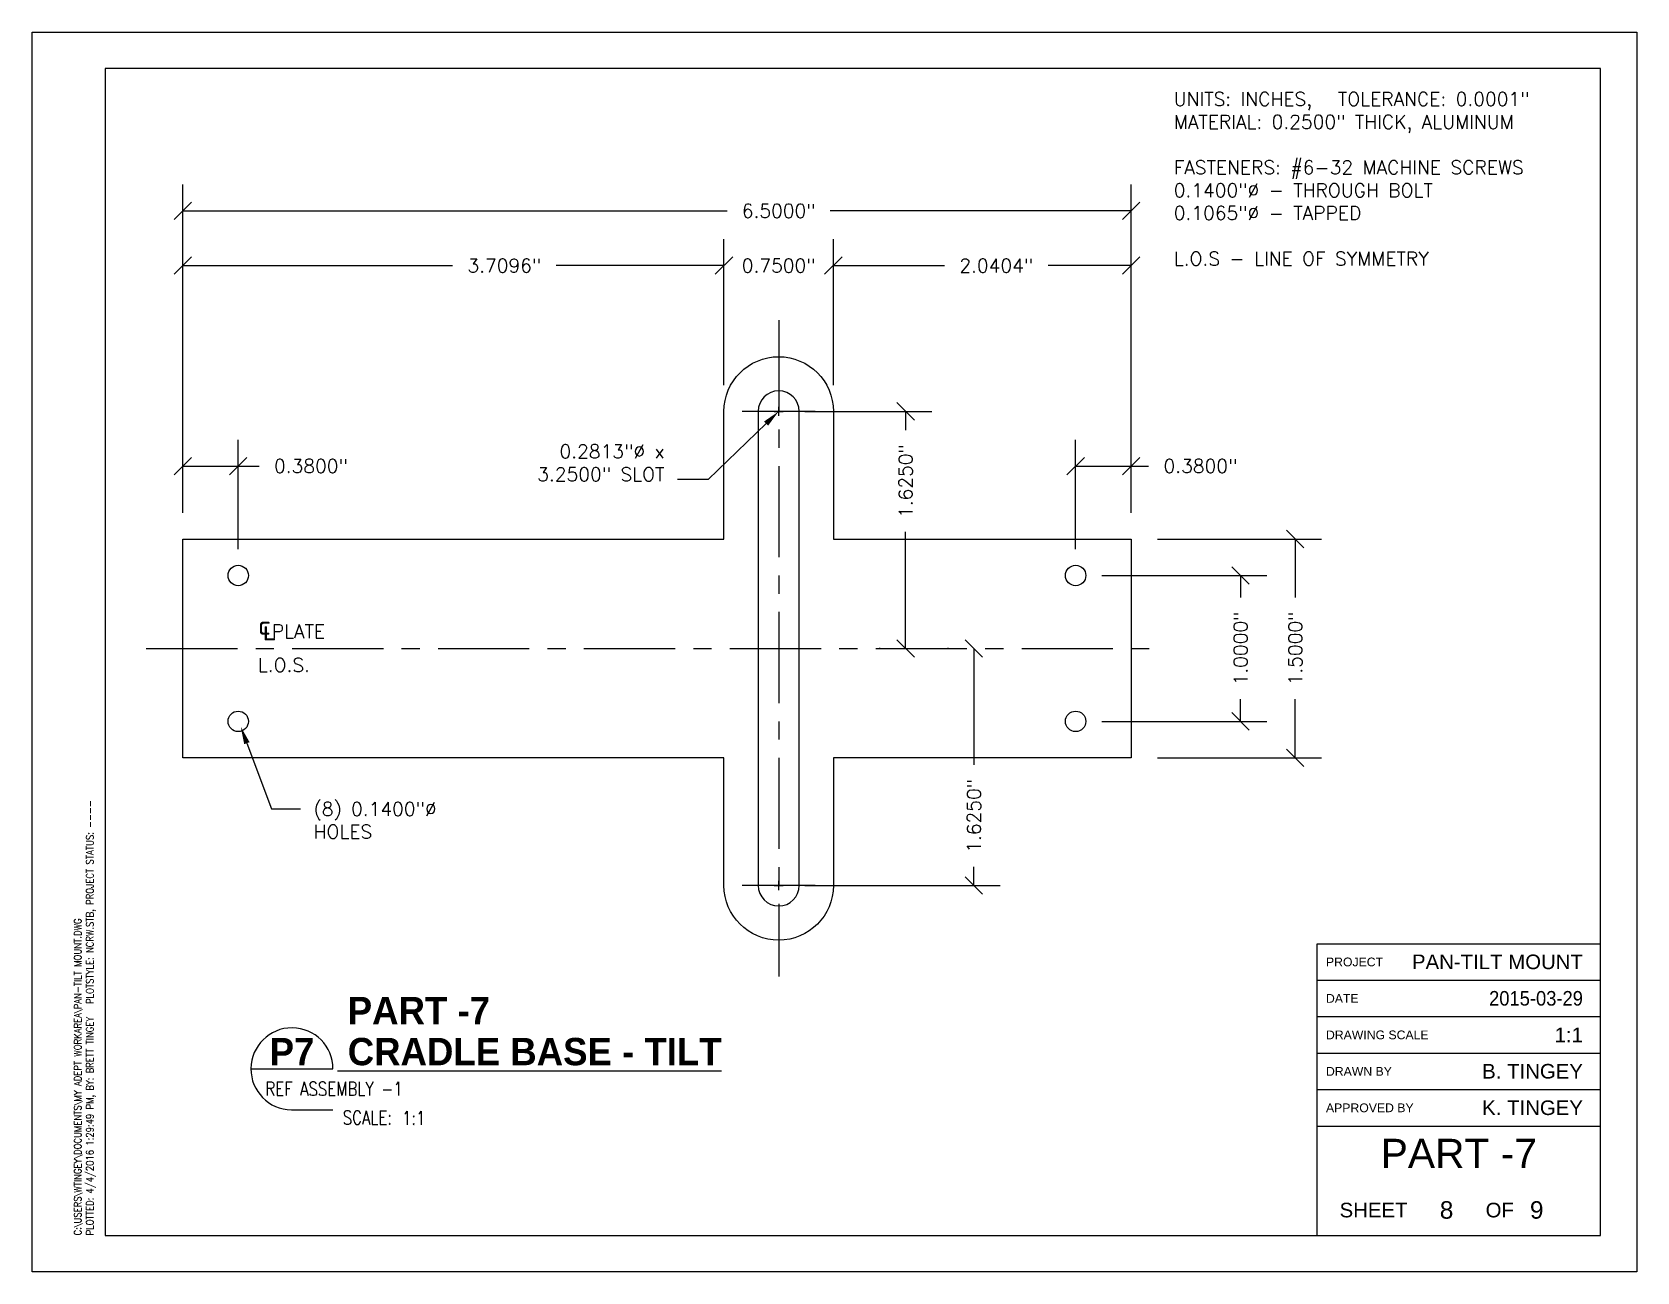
# Paper-space layout 'PART7' of a CAD drawing. Header units: inches. Extents: x 0 to 11, y 0 to 8.5.
# The model-space entities are those that its viewports show. They can reach past a viewport. Long polylines and large blocks are cut down to what shows.
import ezdxf
from ezdxf import colors
from ezdxf.entities.mleader import LeaderData, LeaderLine
from ezdxf.enums import TextEntityAlignment as Align
from ezdxf.math import Vec2, Vec3

# ---------------------------------------------------------------- set-up
doc = ezdxf.new("R2010")
doc.units = ezdxf.units.IN
doc.header["$MEASUREMENT"] = 0
doc.linetypes.add('CENTER', pattern=[2, 1.25, -0.25, 0.25, -0.25])
for name, color, linetype in [('54INFO', 7, 'Continuous'), ('G-OBJECT', 7, 'Continuous'), ('G-OBJECT-ANNO', 2, 'Continuous'), ('G-TTLB', 7, 'Continuous'), ('G-TTLB-ANNO', 2, 'Continuous'), ('G-TTLB-ANNO-BOLD', 3, 'Continuous'), ('G-TTLB-STMP', 1, 'Continuous')]:
    doc.layers.add(name, color=color, linetype=linetype)
doc.layers.add('G-TTLB-NPLT', color=7, linetype='Continuous', plot=False)
doc.styles.add('Arial', font='arial.ttf')
doc.styles.add('HBOLD', font='hbold.shx')
doc.styles.add('Plot Stamp', font='romans.shx', dxfattribs={"width": 0.85})
doc.styles.add('ROMANS', font='romans.shx')
doc.styles.get("Standard").update_dxf_attribs({"font": 'romans.shx', "height": 0.09375})
doc.styles.add('Title-Arial', font='arial.ttf')
doc.dimstyles.get("Standard").update_dxf_attribs({"dimtxt": 0.09375, "dimasz": 0.12, "dimexe": 0.18, "dimexo": 0.18, "dimgap": 0.09, "dimtad": 0, "dimdec": 4, "dimzin": 0, "dimdsep": 46, "dimlunit": 3, "dimtxsty": 'Standard', "dimblk": 'OBLIQUE', "dimcen": 0.09, "dimadec": 0, "dimazin": 0, "dimtfac": 1, "dimtdec": 4, "dimtofl": 0, "dimtmove": 0, "dimatfit": 3, "dimfxl": 1, "dimtolj": 1, "dimtzin": 0, "dimarcsym": 0})

# ---------------------------------------------------------------- blocks, each defined once
blk = doc.blocks.new('L14')
at = {"layer": '54INFO', "color": 7, "linetype": 'ByBlock'}
for p, q in [((0.03519953836755008, 0.377010504458223), (0.5976995383675501, 0.377010504458223)), ((0.3159829422386338, 0.09576089150195077), (0.5976995383673795, 0.09576089150195077))]:
    blk.add_line(p, q, dxfattribs=at)
blk.add_arc((0.3164495383673795, 0.377010504458223), 0.28125, 0, 269.2137372618573, dxfattribs=at)
at = {"layer": '54INFO', "color": 7, "linetype": 'ByBlock', "style": 'ROMANS', "width": 0.8}
blk.add_text('SCALE:', height=0.09375, dxfattribs=at).set_placement((0.6645720766158103, -0.003182224834532121))
at = {"layer": '54INFO', "linetype": 'ByBlock', "style": 'HBOLD'}
for tag, p in [('TITLETOP', (0.6289495383673227, 0.627010504458223)), ('TITLEBOTTOM', (0.6289495383673227, 0.345760504458223))]:
    blk.add_attdef(tag, text='', height=0.1875, dxfattribs=at).set_placement(p, align=Align.BOTTOM_LEFT)
blk.add_attdef('TOP', text='', height=0.1875, dxfattribs=at).set_placement((0.3164495383675501, 0.4950377480216615), align=Align.MIDDLE_CENTER)
at = {"layer": '54INFO', "color": 7, "linetype": 'ByBlock', "style": 'ROMANS', "width": 0.8}
blk.add_attdef('BOTTOM', text='', height=0.09375, dxfattribs=at).set_placement((0.1343486291955802, 0.2403581665875478), align=Align.MIDDLE_LEFT)
blk.add_attdef('SCALE', text='', height=0.09375, dxfattribs=at).set_placement((1.07082207661581, -0.03443222483453212), align=Align.BOTTOM_LEFT)
blk = doc.blocks.new('_Oblique')
at = {"color": 0, "linetype": 'ByBlock', "lineweight": -2}
blk.add_line((-0.5, -0.5), (0.5, 0.5), dxfattribs=at)
blk = doc.blocks.new('*D61')
at = {"layer": 'Defpoints', "color": 0, "transparency": 16777216}
for p in [(88.62154746992242, -8.577954697600745), (82.12154746992277, -10.82795469760074), (88.62154746992242, -10.82795469760074)]:
    blk.add_point(p, dxfattribs=at)
at = {"layer": 'G-OBJECT-ANNO', "color": 0, "lineweight": -2, "transparency": 16777216}
for p, q in [((82.12154746992277, -10.64795469760074), (82.12154746992277, -8.397954697600746)), ((88.62154746992242, -10.64795469760074), (88.62154746992242, -8.397954697600746)), ((82.12154746992277, -8.577954697600745), (85.85275461277976, -8.577954697600745)), ((88.62154746992242, -8.577954697600745), (86.55954032706546, -8.577954697600745))]:
    blk.add_line(p, q, dxfattribs=at)
at = {"layer": 'G-OBJECT-ANNO', "color": 0, "lineweight": -2, "transparency": 16777216, "xscale": 0.12, "yscale": 0.12, "zscale": 0.12, "rotation": 180}
blk.add_blockref('_Oblique', (82.12154746992277, -8.577954697600745), dxfattribs=at)
at = {"layer": 'G-OBJECT-ANNO', "color": 0, "lineweight": -2, "transparency": 16777216, "xscale": 0.12, "yscale": 0.12, "zscale": 0.12}
blk.add_blockref('_Oblique', (88.62154746992242, -8.577954697600745), dxfattribs=at)
at = {"layer": 'G-OBJECT-ANNO', "color": 0, "transparency": 16777216, "insert": (86.20614746992261, -8.577954697600745), "char_height": 0.09375, "attachment_point": 5}
blk.add_mtext('\\A1;6.5000"', dxfattribs=at)
blk = doc.blocks.new('*D62')
at = {"layer": 'Defpoints', "color": 0, "transparency": 16777216}
for p in [(85.83114746992278, -8.952954697600745), (85.83114746992278, -9.952954697600731), (82.12154746992277, -10.82795469760074)]:
    blk.add_point(p, dxfattribs=at)
at = {"layer": 'G-OBJECT-ANNO', "color": 0, "lineweight": -2, "transparency": 16777216}
for p, q in [((82.12154746992277, -10.64795469760074), (82.12154746992277, -8.772954697600746)), ((85.83114746992278, -9.772954697600731), (85.83114746992278, -8.772954697600746)), ((82.12154746992277, -8.952954697600745), (83.97020789046348, -8.952954697600745)), ((85.83114746992278, -8.952954697600745), (84.68145789046349, -8.952954697600745))]:
    blk.add_line(p, q, dxfattribs=at)
at = {"layer": 'G-OBJECT-ANNO', "color": 0, "lineweight": -2, "transparency": 16777216, "xscale": 0.12, "yscale": 0.12, "zscale": 0.12, "rotation": 180}
blk.add_blockref('_Oblique', (82.12154746992277, -8.952954697600745), dxfattribs=at)
at = {"layer": 'G-OBJECT-ANNO', "color": 0, "lineweight": -2, "transparency": 16777216, "xscale": 0.12, "yscale": 0.12, "zscale": 0.12}
blk.add_blockref('_Oblique', (85.83114746992278, -8.952954697600745), dxfattribs=at)
at = {"layer": 'G-OBJECT-ANNO', "color": 0, "transparency": 16777216, "insert": (84.32583289046349, -8.952954697600745), "char_height": 0.09375, "attachment_point": 5}
blk.add_mtext('\\A1;3.7096"', dxfattribs=at)
blk = doc.blocks.new('*D63')
at = {"layer": 'Defpoints', "color": 0, "transparency": 16777216}
for p in [(88.62154746992242, -8.952954697600745), (86.58114746992277, -9.952954697600731), (88.62154746992242, -10.82795469760074)]:
    blk.add_point(p, dxfattribs=at)
at = {"layer": 'G-OBJECT-ANNO', "color": 0, "lineweight": -2, "transparency": 16777216}
for p, q in [((86.58114746992277, -9.772954697600731), (86.58114746992277, -8.772954697600746)), ((88.62154746992242, -10.64795469760074), (88.62154746992242, -8.772954697600746)), ((86.58114746992277, -8.952954697600745), (87.34198420212184, -8.952954697600745)), ((88.62154746992242, -8.952954697600745), (88.05323420212184, -8.952954697600745))]:
    blk.add_line(p, q, dxfattribs=at)
at = {"layer": 'G-OBJECT-ANNO', "color": 0, "lineweight": -2, "transparency": 16777216, "xscale": 0.12, "yscale": 0.12, "zscale": 0.12, "rotation": 180}
blk.add_blockref('_Oblique', (86.58114746992277, -8.952954697600745), dxfattribs=at)
at = {"layer": 'G-OBJECT-ANNO', "color": 0, "lineweight": -2, "transparency": 16777216, "xscale": 0.12, "yscale": 0.12, "zscale": 0.12}
blk.add_blockref('_Oblique', (88.62154746992242, -8.952954697600745), dxfattribs=at)
at = {"layer": 'G-OBJECT-ANNO', "color": 0, "transparency": 16777216, "insert": (87.69760920212184, -8.952954697600745), "char_height": 0.09375, "attachment_point": 5}
blk.add_mtext('\\A1;2.0404"', dxfattribs=at)
blk = doc.blocks.new('*D64')
at = {"layer": 'Defpoints', "color": 0, "transparency": 16777216}
for p in [(88.62154746992242, -10.32795469760074), (88.62154746992242, -10.82795469760074), (88.24154746992278, -11.07795469760074)]:
    blk.add_point(p, dxfattribs=at)
at = {"layer": 'G-OBJECT-ANNO', "color": 0, "lineweight": -2, "transparency": 16777216}
for p, q in [((88.24154746992278, -10.89795469760074), (88.24154746992278, -10.14795469760074)), ((88.62154746992242, -10.64795469760074), (88.62154746992242, -10.14795469760074)), ((88.24154746992278, -10.32795469760074), (88.62154746992242, -10.32795469760074)), ((88.62154746992242, -10.32795469760074), (88.74154746992241, -10.32795469760074))]:
    blk.add_line(p, q, dxfattribs=at)
at = {"layer": 'G-OBJECT-ANNO', "color": 0, "lineweight": -2, "transparency": 16777216, "xscale": 0.12, "yscale": 0.12, "zscale": 0.12, "rotation": 180}
blk.add_blockref('_Oblique', (88.24154746992278, -10.32795469760074), dxfattribs=at)
at = {"layer": 'G-OBJECT-ANNO', "color": 0, "lineweight": -2, "transparency": 16777216, "xscale": 0.12, "yscale": 0.12, "zscale": 0.12}
blk.add_blockref('_Oblique', (88.62154746992242, -10.32795469760074), dxfattribs=at)
at = {"layer": 'G-OBJECT-ANNO', "color": 0, "transparency": 16777216, "insert": (89.09717246992241, -10.32795469760074), "char_height": 0.09375, "attachment_point": 5}
blk.add_mtext('\\A1;0.3800"', dxfattribs=at)
blk = doc.blocks.new('*D65')
at = {"layer": 'Defpoints', "color": 0, "transparency": 16777216}
for p in [(88.24154746992278, -11.07795469760074), (88.24154746992278, -12.07795469760074), (89.37154746992242, -12.07795469760074)]:
    blk.add_point(p, dxfattribs=at)
at = {"layer": 'G-OBJECT-ANNO', "color": 0, "lineweight": -2, "transparency": 16777216}
for p, q in [((88.42154746992279, -11.07795469760074), (89.55154746992243, -11.07795469760074)), ((89.37154746992242, -11.07795469760074), (89.37154746992242, -11.22902612617217)), ((89.37154746992242, -12.07795469760074), (89.37154746992242, -11.92688326902931)), ((88.42154746992279, -12.07795469760074), (89.55154746992243, -12.07795469760074))]:
    blk.add_line(p, q, dxfattribs=at)
at = {"layer": 'G-OBJECT-ANNO', "color": 0, "lineweight": -2, "transparency": 16777216, "xscale": 0.12, "yscale": 0.12, "zscale": 0.12}
for p, rotation in [((89.37154746992242, -11.07795469760074), 90), ((89.37154746992242, -12.07795469760074), 270)]:
    blk.add_blockref('_Oblique', p, dxfattribs=dict(at, rotation=rotation))
at = {"layer": 'G-OBJECT-ANNO', "color": 0, "transparency": 16777216, "insert": (89.37154746992242, -11.57795469760073), "char_height": 0.09375, "attachment_point": 5, "rotation": 90}
blk.add_mtext('\\A1;1.0000"', dxfattribs=at)
blk = doc.blocks.new('*D66')
at = {"layer": 'Defpoints', "color": 0, "transparency": 16777216}
for p in [(88.62154746992242, -10.82795469760074), (88.62154746992242, -12.32795469760074), (89.74654746992242, -12.32795469760074)]:
    blk.add_point(p, dxfattribs=at)
at = {"layer": 'G-OBJECT-ANNO', "color": 0, "lineweight": -2, "transparency": 16777216}
for p, q in [((88.80154746992243, -10.82795469760074), (89.92654746992243, -10.82795469760074)), ((89.74654746992242, -10.82795469760074), (89.74654746992242, -11.22902612617217)), ((89.74654746992242, -12.32795469760074), (89.74654746992242, -11.92688326902931)), ((88.80154746992243, -12.32795469760074), (89.92654746992243, -12.32795469760074))]:
    blk.add_line(p, q, dxfattribs=at)
at = {"layer": 'G-OBJECT-ANNO', "color": 0, "lineweight": -2, "transparency": 16777216, "xscale": 0.12, "yscale": 0.12, "zscale": 0.12}
for p, rotation in [((89.74654746992242, -10.82795469760074), 90), ((89.74654746992242, -12.32795469760074), 270)]:
    blk.add_blockref('_Oblique', p, dxfattribs=dict(at, rotation=rotation))
at = {"layer": 'G-OBJECT-ANNO', "color": 0, "transparency": 16777216, "insert": (89.74654746992242, -11.57795469760073), "char_height": 0.09375, "attachment_point": 5, "rotation": 90}
blk.add_mtext('\\A1;1.5000"', dxfattribs=at)
blk = doc.blocks.new('*D67')
at = {"layer": 'Defpoints', "color": 0, "transparency": 16777216}
for p in [(82.50154746992278, -10.32795469760059), (82.12154746992277, -10.82795469760074), (82.50154746992278, -11.07795469760074)]:
    blk.add_point(p, dxfattribs=at)
at = {"layer": 'G-OBJECT-ANNO', "color": 0, "lineweight": -2, "transparency": 16777216}
for p, q in [((82.12154746992277, -10.64795469760074), (82.12154746992277, -10.14795469760059)), ((82.50154746992278, -10.89795469760074), (82.50154746992278, -10.14795469760059)), ((82.12154746992277, -10.32795469760059), (82.50154746992278, -10.32795469760059)), ((82.50154746992278, -10.32795469760059), (82.64430211777582, -10.32795469760059))]:
    blk.add_line(p, q, dxfattribs=at)
at = {"layer": 'G-OBJECT-ANNO', "color": 0, "lineweight": -2, "transparency": 16777216, "xscale": 0.12, "yscale": 0.12, "zscale": 0.12, "rotation": 180}
blk.add_blockref('_Oblique', (82.12154746992277, -10.32795469760059), dxfattribs=at)
at = {"layer": 'G-OBJECT-ANNO', "color": 0, "lineweight": -2, "transparency": 16777216, "xscale": 0.12, "yscale": 0.12, "zscale": 0.12}
blk.add_blockref('_Oblique', (82.50154746992278, -10.32795469760059), dxfattribs=at)
at = {"layer": 'G-OBJECT-ANNO', "color": 0, "transparency": 16777216, "insert": (82.99992711777583, -10.32795469760059), "char_height": 0.09375, "attachment_point": 5}
blk.add_mtext('\\A1;0.3800"', dxfattribs=at)
blk = doc.blocks.new('*D68')
at = {"layer": 'Defpoints', "color": 0, "transparency": 16777216}
for p in [(86.20614746992277, -9.952954697600632), (87.07585567421994, -9.952954697600632), (87.0823250715658, -11.57795469760074)]:
    blk.add_point(p, dxfattribs=at)
at = {"layer": 'G-OBJECT-ANNO', "color": 0, "lineweight": -2, "transparency": 16777216}
for p, q in [((86.38614746992278, -9.952954697600632), (87.25585567421994, -9.952954697600632)), ((87.07585567421994, -9.952954697600632), (87.07585567421994, -10.08147485281104)), ((87.07585567421994, -11.57795469760074), (87.07585567421994, -10.77933199566818)), ((86.9023250715658, -11.57795469760074), (86.89585567421993, -11.57795469760074))]:
    blk.add_line(p, q, dxfattribs=at)
at = {"layer": 'G-OBJECT-ANNO', "color": 0, "lineweight": -2, "transparency": 16777216, "xscale": 0.12, "yscale": 0.12, "zscale": 0.12}
for p, rotation in [((87.07585567421994, -9.952954697600632), 90), ((87.07585567421994, -11.57795469760074), 270)]:
    blk.add_blockref('_Oblique', p, dxfattribs=dict(at, rotation=rotation))
at = {"layer": 'G-OBJECT-ANNO', "color": 0, "transparency": 16777216, "insert": (87.07585567421994, -10.4304034242396), "char_height": 0.09375, "attachment_point": 5, "rotation": 90}
blk.add_mtext('\\A1;1.6250"', dxfattribs=at)
blk = doc.blocks.new('*D69')
at = {"layer": 'Defpoints', "color": 0, "transparency": 16777216}
for p in [(87.55032987121372, -11.57795469760084), (86.20614746992277, -13.20295469760096), (87.54386047386784, -13.20295469760096)]:
    blk.add_point(p, dxfattribs=at)
at = {"layer": 'G-OBJECT-ANNO', "color": 0, "lineweight": -2, "transparency": 16777216}
for p, q in [((87.37032987121371, -11.57795469760084), (87.36386047386783, -11.57795469760084)), ((87.54386047386784, -11.57795469760084), (87.54386047386784, -12.37657739953365)), ((87.54386047386784, -13.20295469760096), (87.54386047386784, -13.07443454239079)), ((86.38614746992278, -13.20295469760096), (87.72386047386784, -13.20295469760096))]:
    blk.add_line(p, q, dxfattribs=at)
at = {"layer": 'G-OBJECT-ANNO', "color": 0, "lineweight": -2, "transparency": 16777216, "xscale": 0.12, "yscale": 0.12, "zscale": 0.12}
for p, rotation in [((87.54386047386784, -11.57795469760084), 90), ((87.54386047386784, -13.20295469760096), 270)]:
    blk.add_blockref('_Oblique', p, dxfattribs=dict(at, rotation=rotation))
at = {"layer": 'G-OBJECT-ANNO', "color": 0, "transparency": 16777216, "insert": (87.54386047386784, -12.7255059709622), "char_height": 0.09375, "attachment_point": 5, "rotation": 90}
blk.add_mtext('\\A1;1.6250"', dxfattribs=at)
blk = doc.blocks.new('*D70')
at = {"layer": 'Defpoints', "color": 0, "transparency": 16777216}
for p in [(86.58114746992277, -8.952954697600745), (85.83114746992278, -9.952954697600731), (86.58114746992277, -9.952954697600731)]:
    blk.add_point(p, dxfattribs=at)
at = {"layer": 'G-OBJECT-ANNO', "color": 0, "lineweight": -2, "transparency": 16777216}
for p, q in [((85.83114746992278, -9.772954697600731), (85.83114746992278, -8.772954697600746)), ((86.58114746992277, -9.772954697600731), (86.58114746992277, -8.772954697600746)), ((85.83114746992278, -8.952954697600745), (85.71114746992278, -8.952954697600745)), ((86.58114746992277, -8.952954697600745), (86.70114746992277, -8.952954697600745))]:
    blk.add_line(p, q, dxfattribs=at)
at = {"layer": 'G-OBJECT-ANNO', "color": 0, "lineweight": -2, "transparency": 16777216, "xscale": 0.12, "yscale": 0.12, "zscale": 0.12}
blk.add_blockref('_Oblique', (85.83114746992278, -8.952954697600745), dxfattribs=at)
at = {"layer": 'G-OBJECT-ANNO', "color": 0, "lineweight": -2, "transparency": 16777216, "xscale": 0.12, "yscale": 0.12, "zscale": 0.12, "rotation": 180}
blk.add_blockref('_Oblique', (86.58114746992277, -8.952954697600745), dxfattribs=at)
at = {"layer": 'G-OBJECT-ANNO', "color": 0, "transparency": 16777216, "insert": (86.20614746992277, -8.952954697600745), "char_height": 0.09375, "attachment_point": 5}
blk.add_mtext('\\A1;0.7500"', dxfattribs=at)

msp = doc.modelspace()

# ---------------------------------------------------------------- linework, layer by layer
at = {"layer": 'G-OBJECT', "color": 8}
msp.add_line((86.17489746992277, -9.952954697600731), (86.23739746992277, -9.952954697600731), dxfattribs=at)
at = {"layer": 'G-OBJECT'}
for points in [[(85.83114746992278, -12.32795469760084), (82.12154746992277, -12.32795469760074), (82.12154746992277, -10.82795469760074), (85.83114746992277, -10.82795469760084), (85.83114746992278, -9.952954697600731, -0.9999999999999999), (86.58114746992277, -9.952954697600731), (86.58114746992277, -10.8279546976007), (88.62154746992277, -10.82795469760074), (88.62154746992277, -12.32795469760074), (86.58114746992277, -12.3279546976007), (86.58114746992277, -13.20295469760073, -0.9999999999999999), (85.83114746992277, -13.20295469760073)], [(86.06552246992277, -9.952954697600731), (86.06552246992277, -13.20295469760073, 0.9999999999999999), (86.34677246992277, -13.20295469760073), (86.34677246992277, -9.952954697600731, 0.9999999999999999)]]:
    msp.add_lwpolyline(points, format="xyb", close=True, dxfattribs=at)
for centre in [(82.50154746992278, -11.07795469760074), (88.24154746992278, -11.07795469760074), (82.50154746992278, -12.07795469760074), (88.24154746992278, -12.07795469760074)]:
    msp.add_circle(centre, 0.07, dxfattribs=at)
at = {"layer": 'G-OBJECT-ANNO', "color": 9, "linetype": 'CENTER', "ltscale": 0.5}
for p, q in [((86.20614746992278, -9.327954697600731), (86.20614746992277, -13.82795469760094)), ((86.45614746992277, -9.952954697600731), (85.95614746992277, -9.952954697600731)), ((81.87154746992277, -11.57795469760074), (88.87154746992277, -11.57795469760074)), ((86.45614746992277, -13.20295469760073), (85.95614746992277, -13.20295469760073))]:
    msp.add_line(p, q, dxfattribs=at)
at = {"layer": 'G-OBJECT-ANNO', "color": 8}
for p, q in [((86.20614746992277, -9.984204697600731), (86.20614746992278, -9.921704697600731)), ((86.20614746992277, -13.23420469760073), (86.20614746992277, -13.17170469760073)), ((86.17489746992277, -13.20295469760073), (86.23739746992277, -13.20295469760073))]:
    msp.add_line(p, q, dxfattribs=at)

# ---------------------------------------------------------------- texts
at = {"layer": 'G-OBJECT-ANNO', "char_height": 0.09375, "attachment_point": 1}
for s, insert in [('{\\fISOCPEUR|b0|i0|c0|p34;\\H1.6x;℄}PLATE', (82.63567157546413, -11.35791441134144)), ('L.O.S.', (82.63567157546413, -11.64444307863226))]:
    msp.add_mtext_dynamic_manual_height_columns(s, width=1.129781097894011, gutter_width=0.46875, heights=[0], dxfattribs=dict(at, insert=insert))

# ---------------------------------------------------------------- dimensions: what is measured, and where the dimension line sits
at = {"layer": 'G-OBJECT-ANNO'}
for base, p1, p2, picture, middle in [((88.62154746992242, -8.577954697600745), (82.12154746992277, -10.82795469760074), (88.62154746992242, -10.82795469760074), '*D61', (86.20614746992261, -8.577954697600745)), ((85.83114746992278, -8.952954697600745), (82.12154746992277, -10.82795469760074), (85.83114746992278, -9.952954697600731), '*D62', (84.32583289046349, -8.952954697600745)), ((88.62154746992242, -8.952954697600745), (86.58114746992277, -9.952954697600731), (88.62154746992242, -10.82795469760074), '*D63', (87.69760920212184, -8.952954697600745)), ((82.50154746992278, -10.32795469760059), (82.12154746992277, -10.82795469760074), (82.50154746992278, -11.07795469760074), '*D67', (82.99992711777583, -10.32795469760059))]:
    dim = msp.add_linear_dim(base=base, p1=p1, p2=p2, dimstyle='Standard', dxfattribs=at)
    dim.commit()
    dim.dimension.update_dxf_attribs({"geometry": picture, "text_midpoint": middle, "dimtype": 160})
for base, p1, p2, picture, middle in [((86.58114746992277, -8.952954697600745), (85.83114746992278, -9.952954697600731), (86.58114746992277, -9.952954697600731), '*D70', (86.20614746992277, -8.952954697600745)), ((88.62154746992242, -10.32795469760074), (88.24154746992278, -11.07795469760074), (88.62154746992242, -10.82795469760074), '*D64', (89.09717246992241, -10.32795469760074))]:
    dim = msp.add_linear_dim(base=base, p1=p1, p2=p2, dimstyle='Standard', dxfattribs=at)
    dim.commit()
    dim.dimension.update_dxf_attribs({"geometry": picture, "text_midpoint": middle})
for base, p1, p2, angle, picture, middle in [((87.07585567421994, -9.952954697600632), (87.0823250715658, -11.57795469760074), (86.20614746992277, -9.952954697600632), 270, '*D68', (87.07585567421994, -10.4304034242396)), ((87.54386047386784, -13.20295469760096), (87.55032987121372, -11.57795469760084), (86.20614746992277, -13.20295469760096), 90, '*D69', (87.54386047386784, -12.7255059709622))]:
    dim = msp.add_linear_dim(base=base, p1=p1, p2=p2, angle=angle, dimstyle='Standard', dxfattribs=at)
    dim.commit()
    dim.dimension.update_dxf_attribs({"geometry": picture, "text_midpoint": middle, "dimtype": 160})
for base, p1, p2, picture, middle in [((89.74654746992242, -12.32795469760074), (88.62154746992242, -10.82795469760074), (88.62154746992242, -12.32795469760074), '*D66', (89.74654746992242, -11.57795469760073)), ((89.37154746992242, -12.07795469760074), (88.24154746992278, -11.07795469760074), (88.24154746992278, -12.07795469760074), '*D65', (89.37154746992242, -11.57795469760073))]:
    dim = msp.add_linear_dim(base=base, p1=p1, p2=p2, angle=270, dimstyle='Standard', dxfattribs=at)
    dim.commit()
    dim.dimension.update_dxf_attribs({"geometry": picture, "text_midpoint": middle})

# ---------------------------------------------------------------- leaders
ml = msp.add_multileader_mtext('Standard', dxfattribs=at)
ml.set_content('0.2813"%%C x 3.2500" SLOT', color=256)
ml.set_leader_properties()
ml.build(insert=Vec2(0, 0))
ml.multileader.update_dxf_attribs({"has_dogleg": 0, "text_right_attachment_type": 3, "dogleg_length": 0, "arrow_head_size": 0.12})
ctx = ml.context
ctx.base_point, ctx.char_height, ctx.arrow_head_size, ctx.landing_gap_size, ctx.plane_origin, ctx.plane_x_axis, ctx.plane_y_axis = Vec3(84.36878680702138, -10.22750887096418), 0.09375, 0.12, 0.09, Vec3(84.31837891230069, -9.226341578654752), Vec3(1, -2.449293598294706e-16), Vec3(2.449293598294706e-16, 1)
ctx.right_attachment, ctx.text_align_type = 3, 2
notes = []
notes.append((ctx, [(1, (1, 1, 0), (85.5130725213071, -10.41947315667847), (-1, 2.449293598294706e-16), 0, [(0, [(86.20614746992277, -9.952954697600731), (85.72223913653058, -10.41947315667847)], 0, [])])]))
ctx.mtext.insert, ctx.mtext.text_direction, ctx.mtext.width, ctx.mtext.alignment, ctx.mtext.flow_direction = Vec3(85.42307252130709, -10.18063387096418), Vec3(1, -2.449293598294706e-16), 1.109460878249592, 3, 5
ml = msp.add_multileader_mtext('Standard', dxfattribs=at)
ml.set_content('(8) 0.1400"%%C HOLES', color=256)
ml.set_leader_properties()
ml.build(insert=Vec2(0, 0))
ml.multileader.update_dxf_attribs({"has_dogleg": 0, "text_right_attachment_type": 3, "dogleg_length": 0, "arrow_head_size": 0.12})
ctx = ml.context
ctx.base_point, ctx.char_height, ctx.arrow_head_size, ctx.landing_gap_size, ctx.plane_origin, ctx.plane_x_axis, ctx.plane_y_axis = Vec3(82.92798884489696, -12.67821207064412), 0.09375, 0.12, 0.09, Vec3(83.66012914199177, -12.13120469760075), Vec3(1, -2.449293598294706e-16), Vec3(2.449293598294706e-16, 1)
ctx.right_attachment = 3
notes.append((ctx, [(0, (1, 1, 0), (82.92798884489696, -12.67821207064412), (1, 0), 0, [(0, [(82.51891270683575, -12.11498023776107), (82.72884525371467, -12.67821207064412)], 0, [])])]))
ctx.mtext.insert, ctx.mtext.text_direction, ctx.mtext.width, ctx.mtext.flow_direction = Vec3(83.01798884489696, -12.63133707064412), Vec3(1, -2.449293598294706e-16), 0.9607065369855263, 5
for ctx, leaders in notes:
    for number, flags, end, landing, length, lines in leaders:
        leader = LeaderData()
        leader.index, (leader.has_last_leader_line, leader.has_dogleg_vector, leader.attachment_direction) = number, flags
        leader.last_leader_point, leader.dogleg_vector, leader.dogleg_length = Vec3(end), Vec3(landing), length
        for number, points, colour, breaks in lines:
            line = LeaderLine()
            line.index, line.vertices, line.color, line.breaks = number, Vec3.list(points), colors.encode_raw_color(colour), breaks
            leader.lines.append(line)
        ctx.leaders.append(leader)

psp = doc.layouts.new('PART7')

# ---------------------------------------------------------------- linework, layer by layer
at = {"layer": 'G-TTLB'}
psp.add_line((8.808824578831747, 0.2500000000000018), (8.808824578831747, 2.249999999999979), dxfattribs=at)
psp.add_lwpolyline([(10.75, 8.25), (0.5, 8.25), (0.5, 0.2500000000000018), (10.75, 0.2500000000000018)], close=True, dxfattribs=at)
for points in [[(8.808824578831747, 2.249999999999979), (10.75, 2.249999999999979)], [(8.808824578831747, 2.249999999999979), (10.75, 2.249999999999979)], [(8.808824578831747, 1.999999999999979), (10.75, 1.999999999999979)], [(8.808824578831747, 1.749999999999979), (10.75, 1.749999999999979)], [(8.808824578831747, 1.499999999999979), (10.75, 1.499999999999979)], [(8.808824578831747, 1.249999999999979), (10.75, 1.249999999999979)], [(8.808824578831747, 0.9999999999999791), (10.75, 0.9999999999999791)]]:
    psp.add_lwpolyline(points, dxfattribs=at)
at = {"layer": 'G-TTLB-NPLT'}
psp.add_lwpolyline([(11, 0), (0, 0), (0, 8.5), (11, 8.5)], close=True, dxfattribs=at)

# ---------------------------------------------------------------- block references
at = {"layer": 'G-TTLB-ANNO'}
psp.add_blockref('L14', (1.46480046163262, 1.01482155264151), dxfattribs=at).add_auto_attribs({'SCALE': '1:1', 'TITLEBOTTOM': '%%U CRADLE BASE - TILT', 'TITLETOP': ' PART -7', 'TOP': 'P7', 'BOTTOM': 'REF ASSEMBLY -1'})

# ---------------------------------------------------------------- texts
at = {"layer": 'G-TTLB-ANNO', "style": 'Title-Arial'}
for s, p in [('PROJECT', (8.868824578831745, 2.124999999999979)), ('DATE', (8.868824578831745, 1.874999999999979)), ('DRAWING SCALE', (8.868824578831745, 1.624999999999979)), ('DRAWN BY', (8.868824578831745, 1.374999999999979)), ('APPROVED BY', (8.868824578831745, 1.124999999999979))]:
    psp.add_text(s, height=0.06, dxfattribs=at).set_placement(p, align=Align.MIDDLE_LEFT)
psp.add_text('SHEET', height=0.1, dxfattribs=at).set_placement((9.427733173647574, 0.4240196832806609), align=Align.MIDDLE_RIGHT)
psp.add_text('OF', height=0.1, dxfattribs=at).set_placement((10.05992123791368, 0.4240196832806609), align=Align.MIDDLE_CENTER)
at = {"layer": 'G-TTLB-ANNO', "insert": (7.825258731649683, 8.087784563798088), "char_height": 0.09375, "attachment_point": 1}
psp.add_mtext_dynamic_manual_height_columns('UNITS: INCHES,^ITOLERANCE: 0.0001"\\PMATERIAL: 0.2500" THICK, ALUMINUM\\P\\PFASTENERS: #6-32 MACHINE SCREWS\\P0.1400"%%C - THROUGH BOLT\\P0.1065"%%C - TAPPED \\P\\PL.O.S - LINE OF SYMMETRY', width=3.289624171987811, gutter_width=0.46875, heights=[0], dxfattribs=at)
at = {"layer": 'G-TTLB-ANNO', "char_height": 0.1, "attachment_point": 6, "style": 'Title-Arial'}
for s, width, insert in [('PAN-TILT MOUNT', 1.372657955404804, (10.63, 2.124999999999979)), ('{\\W0.9;2015-03-29}', 1.259490734511957, (10.63, 1.874999999999979)), ('1:1', 1.259490734511957, (10.63, 1.624999999999979)), ('B. TINGEY', 1.259490734511957, (10.63, 1.374999999999977)), ('K. TINGEY', 1.259490734511957, (10.63, 1.124999999999979))]:
    psp.add_mtext_dynamic_manual_height_columns(s, width=width, gutter_width=0.7000000000000001, heights=[0], dxfattribs=dict(at, insert=insert))
at = {"layer": 'G-TTLB-ANNO-BOLD', "color": 7, "style": 'Arial'}
psp.add_text('PART -7', height=0.2, dxfattribs=at).set_placement((9.779412289415873, 0.8124999999999851), align=Align.MIDDLE_CENTER)
at = {"layer": 'G-TTLB-ANNO-BOLD', "char_height": 0.12, "width": 0.5, "style": 'Title-Arial'}
for s, insert, attachment_point in [('8', (9.695346530281107, 0.4240196832806604), 5), ('9', (10.26676042431664, 0.4240196832806604), 4)]:
    psp.add_mtext(s, dxfattribs=dict(at, insert=insert, attachment_point=attachment_point))
at = {"layer": 'G-TTLB-STMP', "insert": (0.3625797692398738, 0.2500000000000018), "char_height": 0.05, "width": 14, "attachment_point": 4, "rotation": 90, "style": 'Plot Stamp'}
psp.add_mtext('C:\\\\USERS\\\\WTINGEY\\\\DOCUMENTS\\\\MY ADEPT WORKAREA\\\\PAN-TILT MOUNT.DWG   \\PPLOTTED: 4/4/2016 1:29:49 PM, BY: BRETT TINGEY   PLOTSTYLE: NCRW.STB, PROJECT STATUS: ----', dxfattribs=at)

# ---------------------------------------------------------------- viewports
at = {"layer": 'Defpoints'}
psp.add_viewport(center=(5.625, 4.250000000000001), size=(10.25, 7.999999999999998), view_center_point=(86.71362143150856, -11.60245595289711), view_height=8.00000000313418, dxfattribs=at)

doc.saveas('drawing.dxf')
